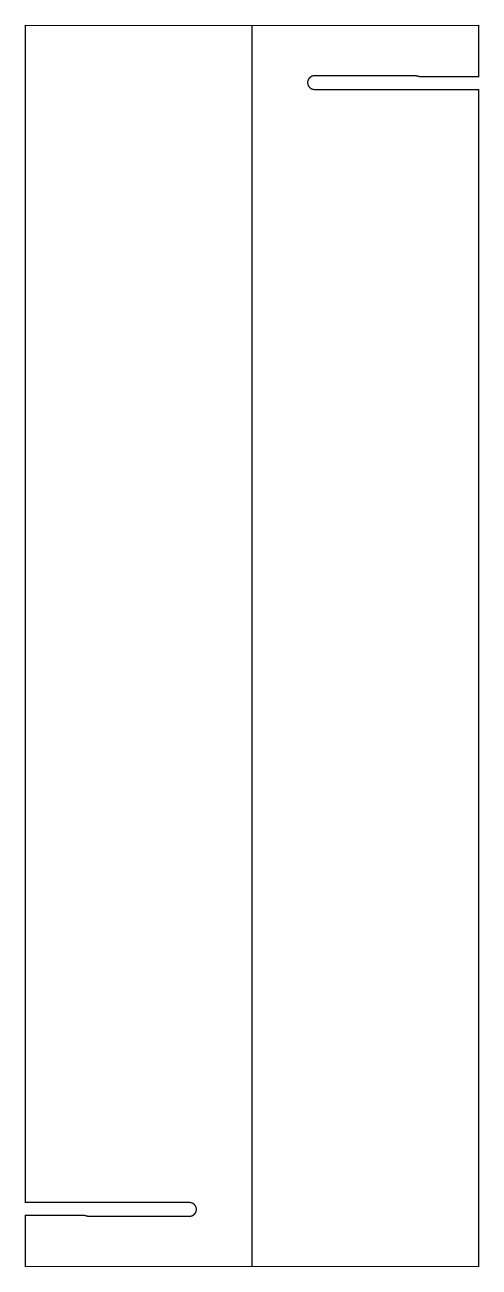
# Model space of a CAD drawing. Extents: x 0 to 115, y 0 to 315.
import ezdxf

# ---------------------------------------------------------------- set-up
doc = ezdxf.new("R2010")
doc.units = 0
doc.layers.get('0').update_dxf_attribs({"linetype": 'CONTINUOUS'})

msp = doc.modelspace()

# ---------------------------------------------------------------- linework, layer by layer
at = {"color": 0, "const_width": 0.333333}
msp.add_lwpolyline([(0.166667, 314.875), (57.6668, 314.875), (57.6668, 0.168511), (0.166667, 0.168511), (0.166667, 13.1225), (14.8453, 13.1225), (14.9251, 13.1225), (15.1649, 13.1064), (15.4803, 13.0584), (15.7894, 12.9789), (16.0161, 12.8998), (16.0897, 12.8685), (41.7438, 12.8685), (41.7892, 12.8685), (41.9254, 12.8778), (42.1019, 12.9047), (42.2724, 12.9485), (42.4358, 13.0083), (42.5913, 13.0832), (42.7378, 13.1722), (42.8747, 13.2746), (43.001, 13.3893), (43.1157, 13.5156), (43.2181, 13.6525), (43.3071, 13.799), (43.3819, 13.9544), (43.4418, 14.1178), (43.4856, 14.2882), (43.5125, 14.4647), (43.5218, 14.6011), (43.5218, 14.6465), (43.5218, 14.6919), (43.5125, 14.8283), (43.4856, 15.0049), (43.4418, 15.1753), (43.3819, 15.3386), (43.3071, 15.494), (43.2181, 15.6407), (43.1157, 15.7775), (43.001, 15.9037), (42.8747, 16.0186), (42.7378, 16.1208), (42.5913, 16.21), (42.4358, 16.2849), (42.2724, 16.3446), (42.1019, 16.3885), (41.9254, 16.4154), (41.7892, 16.4246), (41.7438, 16.4246), (0.166667, 16.4246), (0.166667, 314.875)], close=True, dxfattribs=at)
msp.add_lwpolyline([(57.6668, 314.875), (115.167, 314.875), (115.167, 301.921), (100.488, 301.921), (100.408, 301.921), (100.169, 301.938), (99.8532, 301.985), (99.544, 302.065), (99.3172, 302.143), (99.2437, 302.175), (73.5897, 302.175), (73.5443, 302.175), (73.4081, 302.165), (73.2314, 302.139), (73.061, 302.094), (72.8976, 302.035), (72.7422, 301.96), (72.5957, 301.871), (72.4587, 301.769), (72.3325, 301.654), (72.2178, 301.528), (72.1154, 301.392), (72.0264, 301.244), (71.9515, 301.089), (71.8917, 300.926), (71.8479, 300.756), (71.821, 300.579), (71.8118, 300.443), (71.8118, 300.397), (71.8118, 300.351), (71.821, 300.215), (71.8479, 300.039), (71.8917, 299.868), (71.9515, 299.706), (72.0264, 299.55), (72.1154, 299.403), (72.2178, 299.267), (72.3325, 299.14), (72.4587, 299.025), (72.5957, 298.922), (72.7422, 298.833), (72.8976, 298.758), (73.061, 298.699), (73.2314, 298.656), (73.4081, 298.628), (73.5443, 298.619), (73.5897, 298.619), (115.167, 298.619), (115.167, 0.168511), (57.6668, 0.168511)], dxfattribs=at)

doc.saveas('drawing.dxf')
